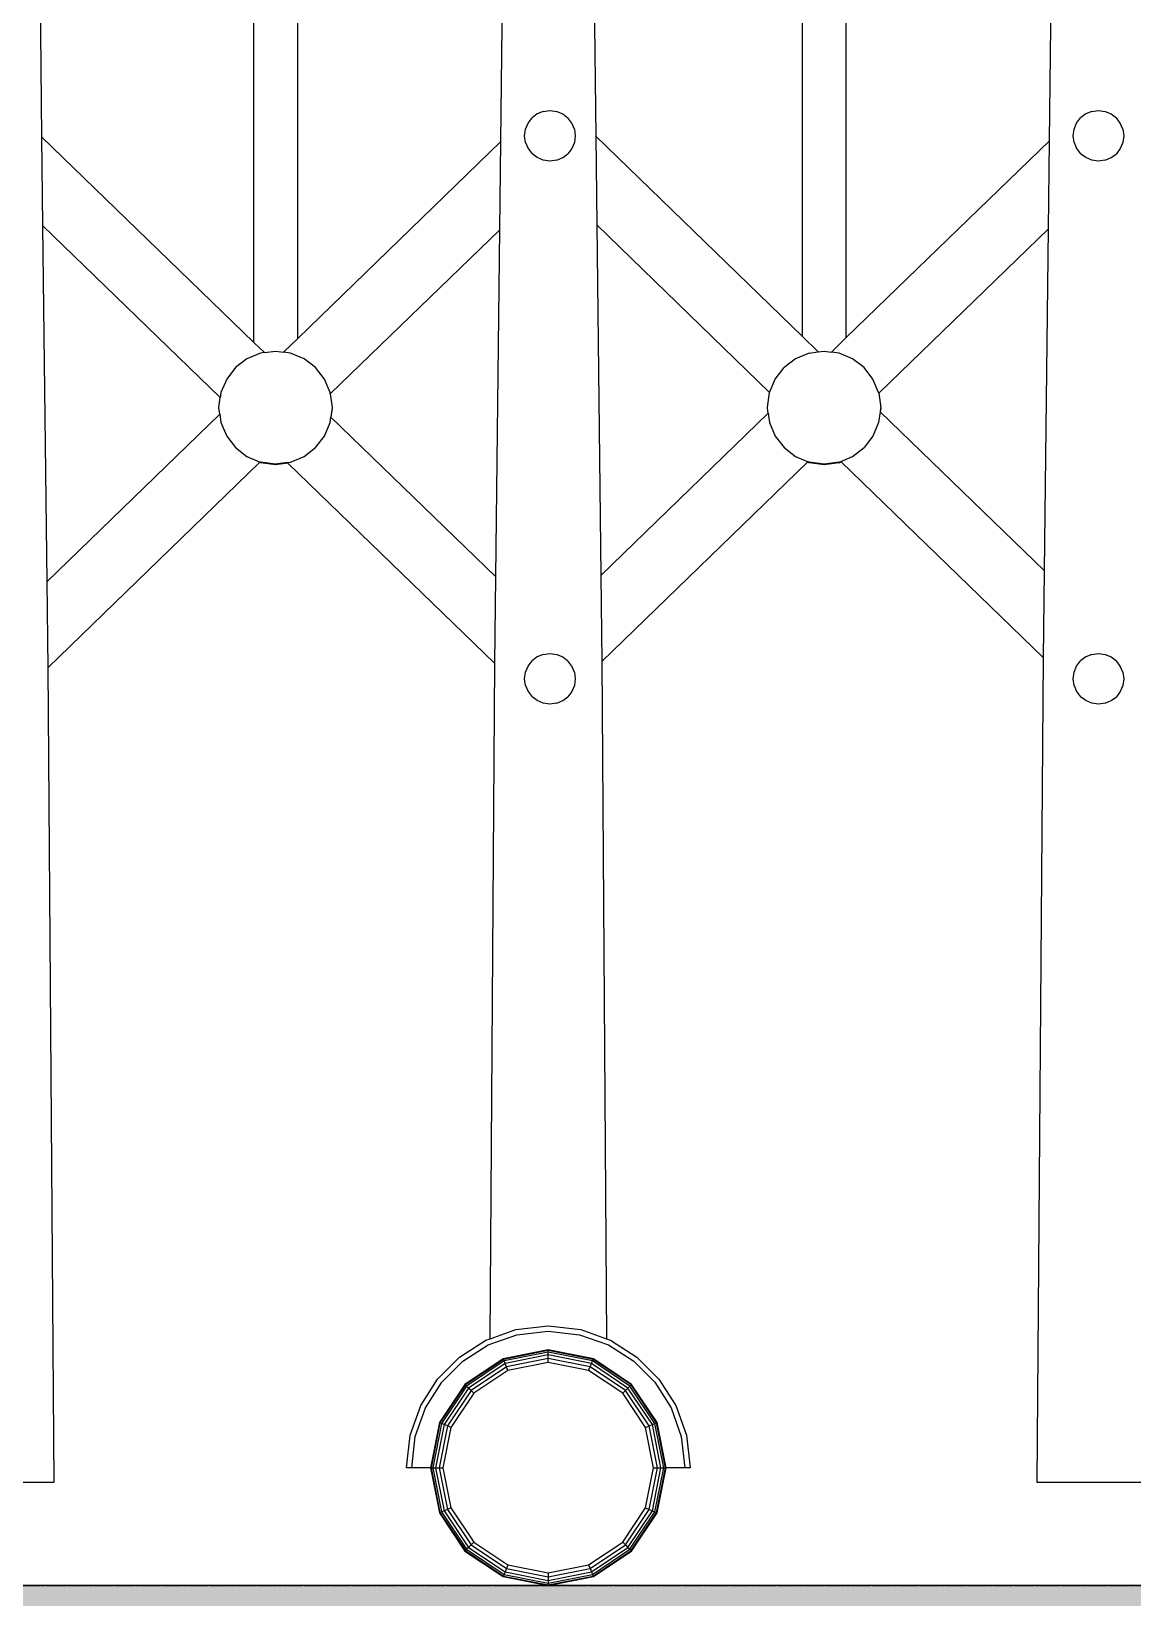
# Model space of a CAD drawing. Extents: x -202236 to 1002404, y -663931 to 1550022.
# Drawn here: x -66570 to -66046, y -351726 to -350982 of the extents above; entities that cross this region are included whole.
import ezdxf

# ---------------------------------------------------------------- set-up
doc = ezdxf.new("R2010")
doc.units = 0
doc.linetypes.add('DOTE', pattern=[2.42, 2, -0.2, 0.02, -0.2])
doc.layers.add('A-AXIS-DOTE', color=14, linetype='DOTE')
doc.layers.add('A-SFCE', color=30, linetype='Continuous')

# ---------------------------------------------------------------- blocks, each defined once
blk = doc.blocks.new('A$C4A4B1E4B')
at = {"color": 250}
for p, q in [((-536.79, 610.1), (-536.88, 916.42)), ((-515.96, 609.62), (-516.06, 916.75)), ((-797.52, 607.26), (-797.62, 913.68)), ((-776.7, 609.21), (-776.79, 913.91)), ((-636.41, 819.95), (-635.1, 705.36)), ((-419.45, 703.17), (-418.09, 821.83)), ((-899.72, 814.72), (-898.46, 705.07)), ((-680.2, 702.75), (-678.86, 819.02)), ((-662.9, 715.9), (-665.34, 714.02)), ((-660.03, 717.12), (-662.9, 715.9)), ((-660.03, 717.12), (-656.84, 717.55)), ((-656.84, 717.55), (-653.64, 717.12)), ((-653.64, 717.12), (-650.77, 715.9)), ((-650.77, 715.9), (-648.34, 714.02)), ((-402.17, 715.9), (-404.6, 714.02)), ((-399.29, 717.12), (-402.17, 715.9)), ((-399.29, 717.12), (-396.1, 717.55)), ((-396.1, 717.55), (-392.9, 717.12)), ((-392.9, 717.12), (-390.03, 715.9)), ((-390.03, 715.9), (-387.6, 714.02)), ((-668.86, 705.52), (-668.43, 708.71)), ((-668.43, 708.71), (-667.22, 711.59)), ((-667.22, 711.59), (-665.34, 714.02)), ((-646.45, 711.59), (-648.34, 714.02)), ((-645.24, 708.71), (-646.45, 711.59)), ((-645.24, 708.71), (-644.81, 705.52)), ((-408.12, 705.52), (-407.69, 708.71)), ((-407.69, 708.71), (-406.48, 711.59)), ((-406.48, 711.59), (-404.6, 714.02)), ((-385.72, 711.59), (-387.6, 714.02)), ((-384.5, 708.71), (-385.72, 711.59)), ((-384.5, 708.71), (-384.07, 705.52)), ((-898.46, 705.07), (-797.52, 607.26)), ((-898.46, 705.07), (-897.98, 662.86)), ((-776.7, 609.21), (-680.2, 702.75)), ((-680.68, 660.88), (-680.2, 702.75)), ((-668.43, 702.33), (-668.86, 705.52)), ((-668.43, 702.33), (-667.22, 699.45)), ((-645.24, 702.33), (-646.45, 699.45)), ((-644.81, 705.52), (-645.24, 702.33)), ((-635.1, 705.36), (-536.79, 610.1)), ((-635.1, 705.36), (-634.61, 663.15)), ((-515.96, 609.62), (-419.45, 703.17)), ((-419.93, 661.3), (-419.45, 703.17)), ((-407.69, 702.33), (-408.12, 705.52)), ((-407.69, 702.33), (-406.48, 699.45)), ((-384.5, 702.33), (-385.72, 699.45)), ((-384.07, 705.52), (-384.5, 702.33)), ((-667.22, 699.45), (-665.34, 697.02)), ((-662.9, 695.14), (-665.34, 697.02)), ((-660.03, 693.92), (-662.9, 695.14)), ((-656.84, 693.49), (-660.03, 693.92)), ((-653.64, 693.92), (-656.84, 693.49)), ((-653.64, 693.92), (-650.77, 695.14)), ((-650.77, 695.14), (-648.34, 697.02)), ((-646.45, 699.45), (-648.34, 697.02)), ((-406.48, 699.45), (-404.6, 697.02)), ((-402.17, 695.14), (-404.6, 697.02)), ((-399.29, 693.92), (-402.17, 695.14)), ((-396.1, 693.49), (-399.29, 693.92)), ((-392.9, 693.92), (-396.1, 693.49)), ((-392.9, 693.92), (-390.03, 695.14)), ((-390.03, 695.14), (-387.6, 697.02)), ((-385.72, 699.45), (-387.6, 697.02)), ((-813.54, 581.04), (-897.98, 662.86)), ((-897.98, 662.86), (-896.04, 493.53)), ((-552.44, 583.53), (-634.61, 663.15)), ((-634.61, 663.15), (-632.7, 496.47)), ((-680.68, 660.88), (-761.24, 582.79)), ((-682.57, 495.86), (-680.68, 660.88)), ((-419.93, 661.3), (-500.55, 583.15)), ((-421.8, 498.67), (-419.93, 661.3)), ((-797.52, 607.26), (-792.6, 602.49)), ((-792.6, 602.49), (-787.27, 603.21)), ((-787.27, 603.21), (-783.42, 602.69)), ((-783.42, 602.69), (-776.7, 609.21)), ((-536.79, 610.1), (-529.29, 602.84)), ((-529.29, 602.84), (-526.54, 603.21)), ((-526.54, 603.21), (-523.06, 602.74)), ((-515.96, 609.62), (-523.06, 602.74)), ((-800.85, 599.53), (-806.29, 595.32)), ((-794.42, 602.25), (-800.85, 599.53)), ((-792.6, 602.49), (-794.42, 602.25)), ((-780.13, 602.25), (-783.42, 602.69)), ((-773.7, 599.53), (-780.13, 602.25)), ((-768.25, 595.32), (-773.7, 599.53)), ((-540.11, 599.53), (-545.56, 595.32)), ((-533.68, 602.25), (-540.11, 599.53)), ((-533.68, 602.25), (-529.29, 602.84)), ((-519.39, 602.25), (-523.06, 602.74)), ((-512.96, 599.53), (-519.39, 602.25)), ((-507.52, 595.32), (-512.96, 599.53)), ((-810.5, 589.88), (-813.22, 583.45)), ((-806.29, 595.32), (-810.5, 589.88)), ((-764.05, 589.88), (-768.25, 595.32)), ((-761.33, 583.45), (-764.05, 589.88)), ((-552.44, 583.53), (-549.76, 589.88)), ((-549.76, 589.88), (-545.56, 595.32)), ((-503.31, 589.88), (-507.52, 595.32)), ((-500.59, 583.45), (-503.31, 589.88)), ((-814.18, 576.3), (-813.54, 581.04)), ((-813.22, 583.45), (-813.54, 581.04)), ((-761.24, 582.79), (-761.33, 583.45)), ((-761.24, 582.79), (-760.37, 576.3)), ((-553.44, 576.3), (-552.48, 583.45)), ((-552.48, 583.45), (-552.44, 583.53)), ((-500.55, 583.15), (-500.59, 583.45)), ((-500.55, 583.15), (-499.63, 576.3)), ((-814.16, 576.15), (-814.18, 576.3)), ((-814.18, 575.99), (-814.16, 576.15)), ((-813.81, 573.24), (-814.18, 575.99)), ((-813.77, 573.27), (-814.16, 576.15)), ((-760.39, 576.15), (-760.97, 571.84)), ((-760.37, 575.99), (-760.93, 571.8)), ((-760.37, 576.3), (-760.39, 576.15)), ((-760.39, 576.15), (-760.37, 575.99)), ((-632.7, 496.47), (-553.12, 573.61)), ((-553.42, 576.15), (-553.44, 576.3)), ((-553.44, 575.99), (-553.42, 576.15)), ((-553.12, 573.61), (-553.44, 575.99)), ((-553.08, 573.64), (-553.42, 576.15)), ((-553.12, 573.61), (-553.08, 573.64)), ((-553.08, 573.64), (-552.48, 569.15)), ((-499.89, 574.35), (-500.59, 569.15)), ((-499.65, 576.15), (-499.89, 574.35)), ((-499.89, 574.35), (-499.86, 574.31)), ((-499.63, 575.99), (-499.86, 574.31)), ((-499.86, 574.31), (-421.8, 498.67)), ((-499.63, 576.3), (-499.65, 576.15)), ((-499.65, 576.15), (-499.63, 575.99)), ((-896.04, 493.53), (-813.81, 573.24)), ((-813.81, 573.24), (-813.77, 573.27)), ((-813.77, 573.27), (-813.22, 569.15)), ((-813.22, 569.15), (-810.5, 562.73)), ((-764.05, 562.73), (-761.33, 569.15)), ((-761.33, 569.15), (-760.97, 571.84)), ((-760.97, 571.84), (-760.93, 571.8)), ((-760.93, 571.8), (-682.57, 495.86)), ((-552.48, 569.15), (-549.76, 562.73)), ((-500.59, 569.15), (-503.31, 562.73)), ((-810.5, 562.73), (-806.29, 557.28)), ((-768.25, 557.28), (-764.05, 562.73)), ((-549.76, 562.73), (-545.56, 557.28)), ((-503.31, 562.73), (-507.52, 557.28)), ((-806.29, 557.28), (-800.85, 553.07)), ((-800.85, 553.07), (-794.61, 550.44)), ((-780.13, 550.36), (-773.7, 553.07)), ((-773.7, 553.07), (-768.25, 557.28)), ((-545.56, 557.28), (-540.11, 553.07)), ((-540.11, 553.07), (-534.17, 550.57)), ((-518.57, 550.71), (-512.96, 553.07)), ((-512.96, 553.07), (-507.52, 557.28)), ((-794.83, 550.22), (-895.57, 452.58)), ((-794.61, 550.44), (-794.83, 550.22)), ((-794.42, 550.05), (-794.83, 550.22)), ((-794.42, 550.36), (-794.61, 550.44)), ((-787.27, 549.4), (-794.42, 550.36)), ((-787.27, 549.09), (-794.42, 550.05)), ((-781.67, 550.15), (-787.27, 549.4)), ((-781.39, 549.88), (-787.27, 549.09)), ((-781.67, 550.15), (-780.13, 550.36)), ((-781.39, 549.88), (-781.67, 550.15)), ((-683.04, 454.58), (-781.39, 549.88)), ((-534.39, 550.35), (-632.23, 455.52)), ((-534.17, 550.57), (-534.39, 550.35)), ((-533.68, 550.05), (-534.39, 550.35)), ((-533.68, 550.36), (-534.17, 550.57)), ((-526.54, 549.4), (-533.68, 550.36)), ((-526.54, 549.09), (-533.68, 550.05)), ((-519.39, 550.36), (-526.54, 549.4)), ((-519.39, 550.05), (-526.54, 549.09)), ((-519.39, 550.36), (-518.57, 550.71)), ((-519.39, 550.05), (-518.35, 550.49)), ((-518.35, 550.49), (-518.57, 550.71)), ((-422.27, 457.39), (-518.35, 550.49)), ((-896.04, 493.53), (-895.57, 452.58)), ((-683.04, 454.58), (-682.57, 495.86)), ((-632.7, 496.47), (-632.23, 455.52)), ((-422.27, 457.39), (-421.8, 498.67)), ((-685.26, 133.58), (-683.04, 454.58)), ((-667.22, 453.43), (-665.34, 455.87)), ((-662.9, 457.75), (-665.34, 455.87)), ((-660.03, 458.96), (-662.9, 457.75)), ((-660.03, 458.96), (-656.84, 459.39)), ((-656.84, 459.39), (-653.64, 458.96)), ((-653.64, 458.96), (-650.77, 457.75)), ((-650.77, 457.75), (-648.34, 455.87)), ((-646.45, 453.43), (-648.34, 455.87)), ((-632.23, 455.52), (-630, 133.58)), ((-425.3, 65.33), (-422.27, 457.39)), ((-406.48, 453.43), (-404.6, 455.87)), ((-402.17, 457.75), (-404.6, 455.87)), ((-399.29, 458.96), (-402.17, 457.75)), ((-399.29, 458.96), (-396.1, 459.39)), ((-396.1, 459.39), (-392.9, 458.96)), ((-392.9, 458.96), (-390.03, 457.75)), ((-390.03, 457.75), (-387.6, 455.87)), ((-385.72, 453.43), (-387.6, 455.87)), ((-895.57, 452.58), (-892.59, 65.33)), ((-668.86, 447.36), (-668.43, 450.56)), ((-668.43, 444.17), (-668.86, 447.36)), ((-668.43, 450.56), (-667.22, 453.43)), ((-645.24, 450.56), (-646.45, 453.43)), ((-645.24, 450.56), (-644.81, 447.36)), ((-644.81, 447.36), (-645.24, 444.17)), ((-408.12, 447.36), (-407.69, 450.56)), ((-407.69, 444.17), (-408.12, 447.36)), ((-407.69, 450.56), (-406.48, 453.43)), ((-384.5, 450.56), (-385.72, 453.43)), ((-384.5, 450.56), (-384.07, 447.36)), ((-384.07, 447.36), (-384.5, 444.17)), ((-668.43, 444.17), (-667.22, 441.3)), ((-667.22, 441.3), (-665.34, 438.86)), ((-646.45, 441.3), (-648.34, 438.86)), ((-645.24, 444.17), (-646.45, 441.3)), ((-407.69, 444.17), (-406.48, 441.3)), ((-406.48, 441.3), (-404.6, 438.86)), ((-385.72, 441.3), (-387.6, 438.86)), ((-384.5, 444.17), (-385.72, 441.3)), ((-662.9, 436.98), (-665.34, 438.86)), ((-660.03, 435.77), (-662.9, 436.98)), ((-656.84, 435.34), (-660.03, 435.77)), ((-653.64, 435.77), (-656.84, 435.34)), ((-653.64, 435.77), (-650.77, 436.98)), ((-650.77, 436.98), (-648.34, 438.86)), ((-402.17, 436.98), (-404.6, 438.86)), ((-399.29, 435.77), (-402.17, 436.98)), ((-396.1, 435.34), (-399.29, 435.77)), ((-392.9, 435.77), (-396.1, 435.34)), ((-392.9, 435.77), (-390.03, 436.98)), ((-390.03, 436.98), (-387.6, 438.86)), ((-686.18, 130.65), (-672.52, 135.55)), ((-685.26, 133.58), (-673.08, 137.94)), ((-673.08, 137.94), (-657.63, 139.72)), ((-672.52, 135.55), (-657.63, 137.26)), ((-657.63, 139.72), (-642.19, 137.94)), ((-657.63, 137.26), (-642.75, 135.55)), ((-642.75, 135.55), (-629.08, 130.65)), ((-642.19, 137.94), (-630, 133.58)), ((-699.78, 124.9), (-687.26, 132.87)), ((-698.24, 122.98), (-686.18, 130.65)), ((-687.26, 132.87), (-685.26, 133.58)), ((-657.63, 128.36), (-679.08, 124.09)), ((-657.63, 128.06), (-678.96, 123.82)), ((-657.63, 127.21), (-678.64, 123.04)), ((-636.19, 124.09), (-657.63, 128.36)), ((-657.63, 128.06), (-657.63, 128.36)), ((-636.3, 123.82), (-657.63, 128.06)), ((-657.63, 127.21), (-657.63, 128.06)), ((-636.62, 123.04), (-657.63, 127.21)), ((-657.63, 125.89), (-657.63, 127.21)), ((-630, 133.58), (-628, 132.87)), ((-629.08, 130.65), (-617.02, 122.98)), ((-628, 132.87), (-615.49, 124.9)), ((-710.22, 114.46), (-699.78, 124.9)), ((-708.3, 112.92), (-698.24, 122.98)), ((-679.08, 124.09), (-697.26, 111.94)), ((-678.96, 123.82), (-697.05, 111.74)), ((-678.64, 123.04), (-696.45, 111.13)), ((-678.13, 121.81), (-695.51, 110.2)), ((-677.5, 120.27), (-694.34, 109.02)), ((-678.96, 123.82), (-679.08, 124.09)), ((-678.64, 123.04), (-678.96, 123.82)), ((-678.13, 121.81), (-678.64, 123.04)), ((-657.63, 125.89), (-678.13, 121.81)), ((-677.5, 120.27), (-678.13, 121.81)), ((-657.63, 124.23), (-677.5, 120.27)), ((-676.79, 118.57), (-677.5, 120.27)), ((-657.63, 122.38), (-676.79, 118.57)), ((-637.13, 121.81), (-657.63, 125.89)), ((-657.63, 124.23), (-657.63, 125.89)), ((-637.77, 120.27), (-657.63, 124.23)), ((-657.63, 122.38), (-657.63, 124.23)), ((-638.47, 118.57), (-657.63, 122.38)), ((-638.47, 118.57), (-637.77, 120.27)), ((-637.77, 120.27), (-637.13, 121.81)), ((-620.93, 109.02), (-637.77, 120.27)), ((-637.13, 121.81), (-636.62, 123.04)), ((-619.75, 110.2), (-637.13, 121.81)), ((-636.62, 123.04), (-636.3, 123.82)), ((-618.81, 111.13), (-636.62, 123.04)), ((-636.3, 123.82), (-636.19, 124.09)), ((-618.21, 111.74), (-636.3, 123.82)), ((-618.01, 111.94), (-636.19, 124.09)), ((-617.02, 122.98), (-606.96, 112.92)), ((-615.49, 124.9), (-605.04, 114.46)), ((-718.18, 101.95), (-710.22, 114.46)), ((-715.97, 100.85), (-708.3, 112.92)), ((-697.26, 111.94), (-709.4, 93.76)), ((-697.05, 111.74), (-709.13, 93.65)), ((-697.05, 111.74), (-697.26, 111.94)), ((-696.45, 111.13), (-697.05, 111.74)), ((-676.79, 118.57), (-693.03, 107.72)), ((-622.23, 107.72), (-638.47, 118.57)), ((-618.81, 111.13), (-618.21, 111.74)), ((-618.21, 111.74), (-618.01, 111.94)), ((-606.13, 93.65), (-618.21, 111.74)), ((-605.86, 93.76), (-618.01, 111.94)), ((-606.96, 112.92), (-599.29, 100.85)), ((-605.04, 114.46), (-597.08, 101.95)), ((-696.45, 111.13), (-708.35, 93.33)), ((-695.51, 110.2), (-707.13, 92.82)), ((-694.34, 109.02), (-705.59, 92.18)), ((-693.03, 107.72), (-703.88, 91.47)), ((-695.51, 110.2), (-696.45, 111.13)), ((-694.34, 109.02), (-695.51, 110.2)), ((-693.03, 107.72), (-694.34, 109.02)), ((-622.23, 107.72), (-620.93, 109.02)), ((-611.38, 91.47), (-622.23, 107.72)), ((-620.93, 109.02), (-619.75, 110.2)), ((-609.67, 92.18), (-620.93, 109.02)), ((-619.75, 110.2), (-618.81, 111.13)), ((-608.13, 92.82), (-619.75, 110.2)), ((-606.91, 93.33), (-618.81, 111.13)), ((-723.26, 87.76), (-718.18, 101.95)), ((-720.86, 87.18), (-715.97, 100.85)), ((-599.29, 100.85), (-594.4, 87.18)), ((-597.08, 101.95), (-592.01, 87.76)), ((-709.4, 93.76), (-713.67, 72.32)), ((-709.13, 93.65), (-713.38, 72.32)), ((-708.35, 93.33), (-712.53, 72.32)), ((-707.13, 92.82), (-711.21, 72.32)), ((-705.59, 92.18), (-709.54, 72.32)), ((-709.13, 93.65), (-709.4, 93.76)), ((-708.35, 93.33), (-709.13, 93.65)), ((-707.13, 92.82), (-708.35, 93.33)), ((-703.88, 91.47), (-707.69, 72.32)), ((-705.59, 92.18), (-707.13, 92.82)), ((-703.88, 91.47), (-705.59, 92.18)), ((-611.38, 91.47), (-609.67, 92.18)), ((-607.57, 72.32), (-611.38, 91.47)), ((-609.67, 92.18), (-608.13, 92.82)), ((-605.72, 72.32), (-609.67, 92.18)), ((-608.13, 92.82), (-606.91, 93.33)), ((-604.06, 72.32), (-608.13, 92.82)), ((-606.91, 93.33), (-606.13, 93.65)), ((-602.73, 72.32), (-606.91, 93.33)), ((-606.13, 93.65), (-605.86, 93.76)), ((-601.89, 72.32), (-606.13, 93.65)), ((-601.59, 72.32), (-605.86, 93.76)), ((-725.04, 72.32), (-723.26, 87.76)), ((-722.57, 72.32), (-720.86, 87.18)), ((-594.4, 87.18), (-592.69, 72.32)), ((-592.01, 87.76), (-590.22, 72.32)), ((-722.57, 72.32), (-725.04, 72.32)), ((-713.67, 72.32), (-722.57, 72.32)), ((-713.67, 72.32), (-709.4, 50.87)), ((-713.67, 72.32), (-713.38, 72.32)), ((-713.38, 72.32), (-709.13, 50.98)), ((-713.38, 72.32), (-712.53, 72.32)), ((-712.53, 72.32), (-708.35, 51.31)), ((-712.53, 72.32), (-711.21, 72.32)), ((-711.21, 72.32), (-707.13, 51.81)), ((-711.21, 72.32), (-709.54, 72.32)), ((-709.54, 72.32), (-705.59, 52.45)), ((-709.54, 72.32), (-707.69, 72.32)), ((-707.69, 72.32), (-703.88, 53.16)), ((-611.38, 53.16), (-607.57, 72.32)), ((-609.67, 52.45), (-605.72, 72.32)), ((-608.13, 51.81), (-604.06, 72.32)), ((-607.57, 72.32), (-605.72, 72.32)), ((-606.91, 51.31), (-602.73, 72.32)), ((-606.13, 50.98), (-601.89, 72.32)), ((-605.86, 50.87), (-601.59, 72.32)), ((-605.72, 72.32), (-604.06, 72.32)), ((-604.06, 72.32), (-602.73, 72.32)), ((-602.73, 72.32), (-601.89, 72.32)), ((-601.89, 72.32), (-601.59, 72.32)), ((-592.69, 72.32), (-601.59, 72.32)), ((-590.22, 72.32), (-592.69, 72.32)), ((-892.59, 65.33), (-949.41, 65.33)), ((-368.48, 65.33), (-425.3, 65.33)), ((-705.59, 52.45), (-707.13, 51.81)), ((-703.88, 53.16), (-705.59, 52.45)), ((-705.59, 52.45), (-694.34, 35.61)), ((-703.88, 53.16), (-693.03, 36.92)), ((-622.23, 36.92), (-611.38, 53.16)), ((-620.93, 35.61), (-609.67, 52.45)), ((-611.38, 53.16), (-609.67, 52.45)), ((-609.67, 52.45), (-608.13, 51.81)), ((-709.13, 50.98), (-709.4, 50.87)), ((-709.4, 50.87), (-697.26, 32.69)), ((-708.35, 51.31), (-709.13, 50.98)), ((-709.13, 50.98), (-697.05, 32.9)), ((-707.13, 51.81), (-708.35, 51.31)), ((-708.35, 51.31), (-696.45, 33.5)), ((-707.13, 51.81), (-695.51, 34.43)), ((-619.75, 34.43), (-608.13, 51.81)), ((-618.81, 33.5), (-606.91, 51.31)), ((-618.21, 32.9), (-606.13, 50.98)), ((-618.01, 32.69), (-605.86, 50.87)), ((-608.13, 51.81), (-606.91, 51.31)), ((-606.91, 51.31), (-606.13, 50.98)), ((-606.13, 50.98), (-605.86, 50.87)), ((-697.05, 32.9), (-697.26, 32.69)), ((-697.26, 32.69), (-679.08, 20.54)), ((-696.45, 33.5), (-697.05, 32.9)), ((-697.05, 32.9), (-678.96, 20.81)), ((-695.51, 34.43), (-696.45, 33.5)), ((-696.45, 33.5), (-678.64, 21.6)), ((-694.34, 35.61), (-695.51, 34.43)), ((-695.51, 34.43), (-678.13, 22.82)), ((-693.03, 36.92), (-694.34, 35.61)), ((-694.34, 35.61), (-677.5, 24.36)), ((-693.03, 36.92), (-676.79, 26.07)), ((-638.47, 26.07), (-622.23, 36.92)), ((-637.77, 24.36), (-620.93, 35.61)), ((-637.13, 22.82), (-619.75, 34.43)), ((-636.62, 21.6), (-618.81, 33.5)), ((-636.3, 20.81), (-618.21, 32.9)), ((-636.19, 20.54), (-618.01, 32.69)), ((-622.23, 36.92), (-620.93, 35.61)), ((-620.93, 35.61), (-619.75, 34.43)), ((-619.75, 34.43), (-618.81, 33.5)), ((-618.81, 33.5), (-618.21, 32.9)), ((-618.21, 32.9), (-618.01, 32.69)), ((-678.13, 22.82), (-678.64, 21.6)), ((-677.5, 24.36), (-678.13, 22.82)), ((-678.13, 22.82), (-657.63, 18.74)), ((-676.79, 26.07), (-677.5, 24.36)), ((-677.5, 24.36), (-657.63, 20.41)), ((-676.79, 26.07), (-657.63, 22.26)), ((-657.63, 22.26), (-638.47, 26.07)), ((-657.63, 20.41), (-637.77, 24.36)), ((-657.63, 18.74), (-637.13, 22.82)), ((-638.47, 26.07), (-637.77, 24.36)), ((-637.77, 24.36), (-637.13, 22.82)), ((-637.13, 22.82), (-636.62, 21.6)), ((-678.96, 20.81), (-679.08, 20.54)), ((-679.08, 20.54), (-657.63, 16.28)), ((-678.64, 21.6), (-678.96, 20.81)), ((-678.96, 20.81), (-657.63, 16.57)), ((-678.64, 21.6), (-657.63, 17.42)), ((-657.63, 22.26), (-657.63, 20.41)), ((-657.63, 17.42), (-636.62, 21.6)), ((-657.63, 16.57), (-636.3, 20.81)), ((-657.63, 16.28), (-636.19, 20.54)), ((-657.63, 20.41), (-657.63, 18.74)), ((-657.63, 18.74), (-657.63, 17.42)), ((-657.63, 17.42), (-657.63, 16.57)), ((-657.63, 16.57), (-657.63, 16.28)), ((-636.62, 21.6), (-636.3, 20.81)), ((-636.3, 20.81), (-636.19, 20.54))]:
    blk.add_line(p, q, dxfattribs=at)

msp = doc.modelspace()

# ---------------------------------------------------------------- hatches: boundary and pattern name
h = msp.add_hatch()
h.set_pattern_fill('混凝土', color=8, scale=15, angle=-21.69758, style=0, double=1)
h.set_pattern_definition([(50, (-68561.18, -351851.65), (107.589, -9.4128), [11.25, -123.75]), (355, (-68561.18, -351851.65), (-20.8127, 112.8288), [9, -99]), (100.4514, (-68552.21, -351852.44), (86.7764, 103.4159), [9.561, -105.1713]), (46.1842, (-68561.18, -351821.65), (160.0862, -24.8279), [16.875, -185.625]), (96.6356, (-68547.84, -351823.72), (140.1994, 146.1177), [14.3415, -157.757]), (351.1842, (-68561.18, -351821.65), (140.1993, 146.1178), [13.5, -148.5]), (21, (-68546.18, -351829.15), (89.53606, -60.39283), [11.25, -123.75]), (326, (-68546.18, -351829.15), (36.4973, 108.7725), [9, -99]), (71.4514, (-68538.72, -351834.18), (126.0334, 48.3796), [9.561, -105.1713]), (37.5, (-68561.177, -351851.65), (1.82398, 49.93408), [0, -97.8, 0, -100.5, 0, -99.375]), (7.5, (-68561.18, -351851.65), (39.46043, 59.16176), [0, -57.3, 0, -95.55, 0, -37.875]), (327.5, (-68594.627, -351851.65), (80.07337, -3.38323), [0, -37.5, 0, -117, 0, -155.25]), (317.5, (-68609.63, -351851.65), (87.47793, 15.01575), [0, -48.75, 0, -77.7, 0, -110.25])])
h.paths.add_polyline_path([(-55555.67, -351920.63), (-55555.67, -351720.63), (-70458.23, -351720.63), (-70458.23, -351920.63)])

# ---------------------------------------------------------------- linework, layer by layer
at = {"layer": 'A-AXIS-DOTE'}
msp.add_line((-75697.43, -351720.63), (-50656.43, -351720.63), dxfattribs=at)
at = {"layer": 'A-SFCE'}
msp.add_lwpolyline([(-55555.67, -351720.63), (-70458.23, -351720.63)], dxfattribs=at)

# ---------------------------------------------------------------- block references
msp.add_blockref('A$C4A4B1E4B', (-65666.19, -351736.91))

doc.saveas('drawing.dxf')
